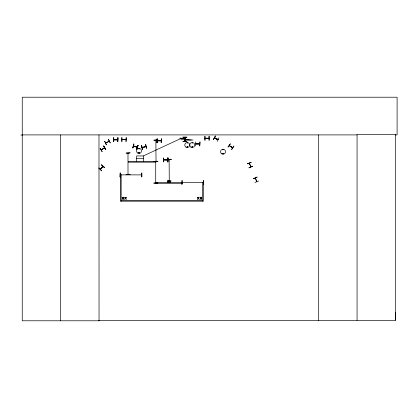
<?xml version="1.0" encoding="UTF-8"?>
<svg xmlns="http://www.w3.org/2000/svg" width="418" height="418" viewBox="0 0 418 418"><rect width="100%" height="100%" fill="white"/><g stroke="black" fill="none" stroke-linecap="round" stroke-linejoin="round"><path stroke-width="0.63" d="M395.146 134.904L397.1 134.904L397.1 97.216L22.248 97.216L22.248 320.784L99.045 320.784L98.993 320.345L395.433 320.345L395.491 312.262M108.842 141.263L108.873 141.535M229.278 145.668L232.565 147.768M229.686 145.746L229.336 145.495M229.273 145.694L232.674 147.648L232.189 147.575M167.942 182.191L168.073 180.895M168.026 182.123L168.13 181.004M168.36 181.746L168.391 181.433L170.105 181.59L170.074 181.908L168.36 181.746L168.391 181.433M170.439 181.219L170.335 182.337L167.989 182.154M170.439 182.258L170.497 181.318M255.382 177.979L256.683 181.757M256.83 181.689L255.398 178.016M104.667 147.857L101.25 149.853L101.616 149.832M128.185 153.511L128.007 153.108M156.029 140.558L155.867 140.197L156.029 161.578M155.909 161.923L155.93 161.646M156.029 161.505L156.008 161.144M155.919 182.906L155.898 182.561M169.311 180.513L169.269 180.874L169.128 159.488M138.656 152.669C139.91 154.205 139.152 151.629 138.854 152.46M138.771 152.701C139.319 153.761 139.283 151.791 138.802 152.831M187.463 142.987L187.065 142.825L187.395 143.071M187.494 146.875C186.736 147.742 187.274 145.866 187.463 146.995M187.64 146.875C186.501 147.915 187.254 145.872 187.567 146.692M192.468 142.935L192.034 142.987L192.437 142.883M222.815 149.649L223.249 149.701L222.846 149.597M222.689 153.495C223.431 154.989 223.405 152.183 222.689 153.683M222.773 153.516C223.254 154.493 223.369 152.836 222.831 153.469M127.986 153.192L128.007 174.494M128.169 174.41L128.164 174.134M155.851 140.281L155.851 140.558M155.726 161.646L155.715 182.927L155.747 182.551L182.41 182.514L182.41 183.293L155.778 183.293L155.778 182.514M169.112 159.571L169.29 159.848M184.651 139.173L185.096 139.173M132.809 147.899L133.964 144.074M133.42 146.07L137.229 147.277L133.462 145.934M136.712 149.08L138.055 145.312L136.686 149.069M136.738 149.085L137.893 145.26M136.879 149.127L138.039 145.307M184.735 139.131L184.651 139.45M142.548 147.439L142.611 147.554M217.992 139.732L214.46 137.888L218.013 139.69C210.291 136.122 216.707 138.274 218.071 139.476M213.415 139.497L215.385 136.012M215.374 136.012L213.399 139.487M217.167 141.373L218.954 137.804M122.004 139.497L122.448 139.497M120.708 175.032L120.29 175.037L120.64 175.032M157.173 140.699L161.17 140.673M141.655 175.037L141.305 174.839M205.076 138.191L205.437 138.348M203.503 182.556L203.08 182.556M163.746 159.828L167.733 159.807M195.744 143.855L199.731 143.834L195.755 144.017M249.285 163.25L250.826 166.834M103.011 166.458L100.409 169.384M101.213 149.874L104.531 147.726L104.291 148.103M230.313 143.855L228.009 147.126L230.36 143.886M231.598 149.44L233.766 146.081M231.724 149.519L233.902 146.169M139.184 148.986L138.844 148.719L139.204 148.928M192.055 146.681C192.181 147.935 192.745 145.945 192.019 146.937M192.499 147.126C192.165 145.354 191.773 148.317 192.557 146.692M122.046 139.497L126.001 139.664L122.014 139.659M122.364 139.476L122.087 139.68M125.599 139.476L125.943 139.46M125.943 139.628L122.072 139.622L125.959 139.612L125.552 139.675M120.274 174.876L141.665 174.876M161.087 140.856L157.215 140.835M205.118 138.191L209.068 138.165M208.666 138.17L209.078 138.384L205.086 138.353M209.016 138.321L205.118 138.332L209.073 138.348M182.123 182.394L182.567 182.394L182.123 182.535M182.514 182.546L182.206 182.577M117.719 139.821L113.759 139.811L117.745 139.837M163.788 159.828L167.743 160.01L163.746 159.969M102.859 166.327L100.304 169.29L103.011 166.421M104.594 147.899L101.308 150.005M169.128 180.471L169.128 180.832M138.933 148.656L138.959 148.756M137.245 147.225L133.462 146.081M100.163 148.254L102.164 151.718L100.121 148.285M109.26 141.274L105.78 143.071M104.74 141.258L106.391 144.9L104.693 141.284M108.476 139.304L110.31 142.851M105.67 142.946L109.171 141.117M142.162 147.376L145.903 146.399M136.581 161.317L136.581 155.935L143.348 155.935L180.085 138.854M247.399 163.71L251.129 162.278M247.451 163.846L251.202 162.466M257.107 177.096L253.454 178.716M253.433 178.669L257.101 177.08M258.611 181.015L254.891 182.473M145.992 146.561L142.219 147.664L146.007 146.603M113.832 139.633L114.229 139.79M209.057 136.237L209.084 140.234M156.964 142.768L157.163 138.771L156.985 142.768M153.939 140.182L157.936 139.962L153.939 140.213M204.867 140.26L204.862 136.263M158.061 140.814L160.355 140.803M121.795 141.566L121.79 137.569M126.011 141.54L126.21 137.543L126.037 141.54M167.2 159.441L171.197 159.446M153.819 161.369L157.811 161.547L153.819 161.52M155.083 161.797L157.936 161.573L153.819 161.353M120.065 176.945L120.264 172.947L120.086 176.945M141.874 172.947L141.885 176.939M130.076 174.484L126.079 174.562M126.084 174.714L130.076 174.687M141.263 174.881L141.624 174.876M182.112 180.466L181.914 184.463L182.055 180.466M167.205 180.895L171.197 180.889M182.18 182.546L182.514 182.379M203.111 182.4L203.472 182.394L182.164 182.394M157.816 182.995L153.819 182.964M153.819 183.168L157.816 183.141M203.749 184.458L203.509 180.466L203.728 184.458M20.9 135.061L22.248 135.056M22.248 134.904L357.066 134.904M182.875 137.094L186.867 137.109M182.875 137.261L186.867 137.261M113.748 137.726L113.544 141.718M180.973 138.311L184.301 138.311L180.973 138.536M184.301 138.368L185.289 138.368M184.301 138.478L185.289 138.478M184.651 139.089L185.096 139.089M184.651 139.257L185.096 139.257M184.651 139.366L185.096 139.366M184.651 139.534L185.096 139.534M181.135 139.737L188.957 139.737M193.079 140.046L184.751 139.831L191.298 140.004M195.744 141.927L195.692 145.924M196.632 143.98L198.926 143.98M136.581 158.307L143.348 158.307M163.746 161.897L163.527 157.899L163.694 161.897M121.163 200.421L202.531 200.421M167.994 180.921L170.523 181.151L170.403 182.42L167.9 182.18M167.984 181.031L170.476 181.187M133.499 145.945L137.282 147.094M249.415 163.198L250.816 166.85M117.745 139.654L117.343 139.79M215.254 138.243L217.308 139.272M229.989 146.091L231.922 147.335M101.496 164.99L104.526 167.592M113.79 139.79L117.704 139.79M103.565 146.054L105.712 149.425M108.33 139.382L110.18 142.919M128.185 174.134L128.007 174.458M141.535 145.574L142.595 149.425M209.115 136.237L209.11 140.234M205.008 136.263L205.034 140.26M169.269 159.53L169.269 159.89M157.137 138.771L157.158 142.763M155.867 161.186L155.888 161.965M141.707 172.947L141.733 176.945M121.936 137.569L121.962 141.566M120.206 172.947L120.264 176.945M395.433 320.345L395.433 134.471L357.066 134.471L357.066 320.345M318.694 134.904L318.694 320.784M203.31 182.405L203.31 201.194L120.384 201.194L120.384 174.562L121.163 174.562L121.163 201.194M202.531 182.405L202.531 201.194M185.315 137.313L185.315 141.31M185.148 141.31L185.122 137.313L185.096 141.31M184.62 137.313L184.594 141.31M184.448 137.313L184.427 141.31M180.973 137.924L180.973 138.922M180.085 137.924L180.085 138.922M167.947 157.899L167.947 161.897M167.801 157.899L167.801 161.897M143.348 155.935L143.348 161.317M117.798 137.726L117.798 141.718M98.988 134.904L99.045 320.784M60.62 134.904L60.62 320.784M133.807 144.027L132.861 147.915L133.807 144.027M123.435 197.207L122.923 198.038L122.098 197.207L122.746 198.263L122.077 199.318L122.902 198.472L123.738 199.318L123.08 198.247L123.738 197.207L123.435 197.207M126.027 197.207L125.515 198.038L124.689 197.207L125.343 198.263L124.668 199.318L125.494 198.472L126.33 199.318L125.672 198.247L126.33 197.207L126.027 197.207M198.837 197.207L198.325 198.038L197.5 197.207L198.153 198.263L197.479 199.318L198.31 198.472L199.146 199.318L198.482 198.247L199.14 197.207L198.837 197.207M201.429 197.207L200.917 198.038L200.091 197.207L200.744 198.263L200.076 199.318L200.901 198.472L201.737 199.318L201.074 198.247L201.732 197.207L201.429 197.207M98.852 168.026L101.72 170.816L98.852 168.026M101.621 164.844L104.495 167.628L101.621 164.844M103.706 145.966L105.691 149.44L103.706 145.966M252.634 166.197L248.982 167.837L252.634 166.197M141.587 145.558L142.407 149.472L141.587 145.558M145.663 144.466L146.509 148.374L145.663 144.466M161.379 138.745L161.181 142.737L161.358 138.745M130.076 152.889L126.079 153.119L130.076 152.873M171.197 159.253L167.2 159.498L171.197 159.253M117.965 137.726L117.756 141.718L117.949 137.726M186.867 141.336L182.875 141.53L186.867 141.31M199.961 141.927L199.741 145.924L199.961 141.927M167.963 157.899L167.754 161.897L167.963 157.899M154.916 161.39L128.284 161.39L128.284 162.168L154.916 162.168L154.916 161.39M113.722 141.718L113.722 137.726L113.696 141.718M191 147.167A2.498 2.498 0 0 0 194.746 145.004A2.498 2.498 0 0 0 191 142.846A2.498 2.498 0 0 0 191 147.167M186.01 147.162A2.492 2.492 0 0 0 189.746 145.004A2.492 2.492 0 0 0 186.01 142.846A2.492 2.492 0 0 0 186.01 147.162M221.791 153.881A2.492 2.492 0 0 0 225.527 151.724A2.492 2.492 0 0 0 221.791 149.56A2.492 2.492 0 0 0 221.791 153.881M137.768 153.093A2.529 2.529 0 0 0 141.556 150.903A2.529 2.529 0 0 0 137.768 148.714A2.529 2.529 0 0 0 137.768 153.093"/></g></svg>
